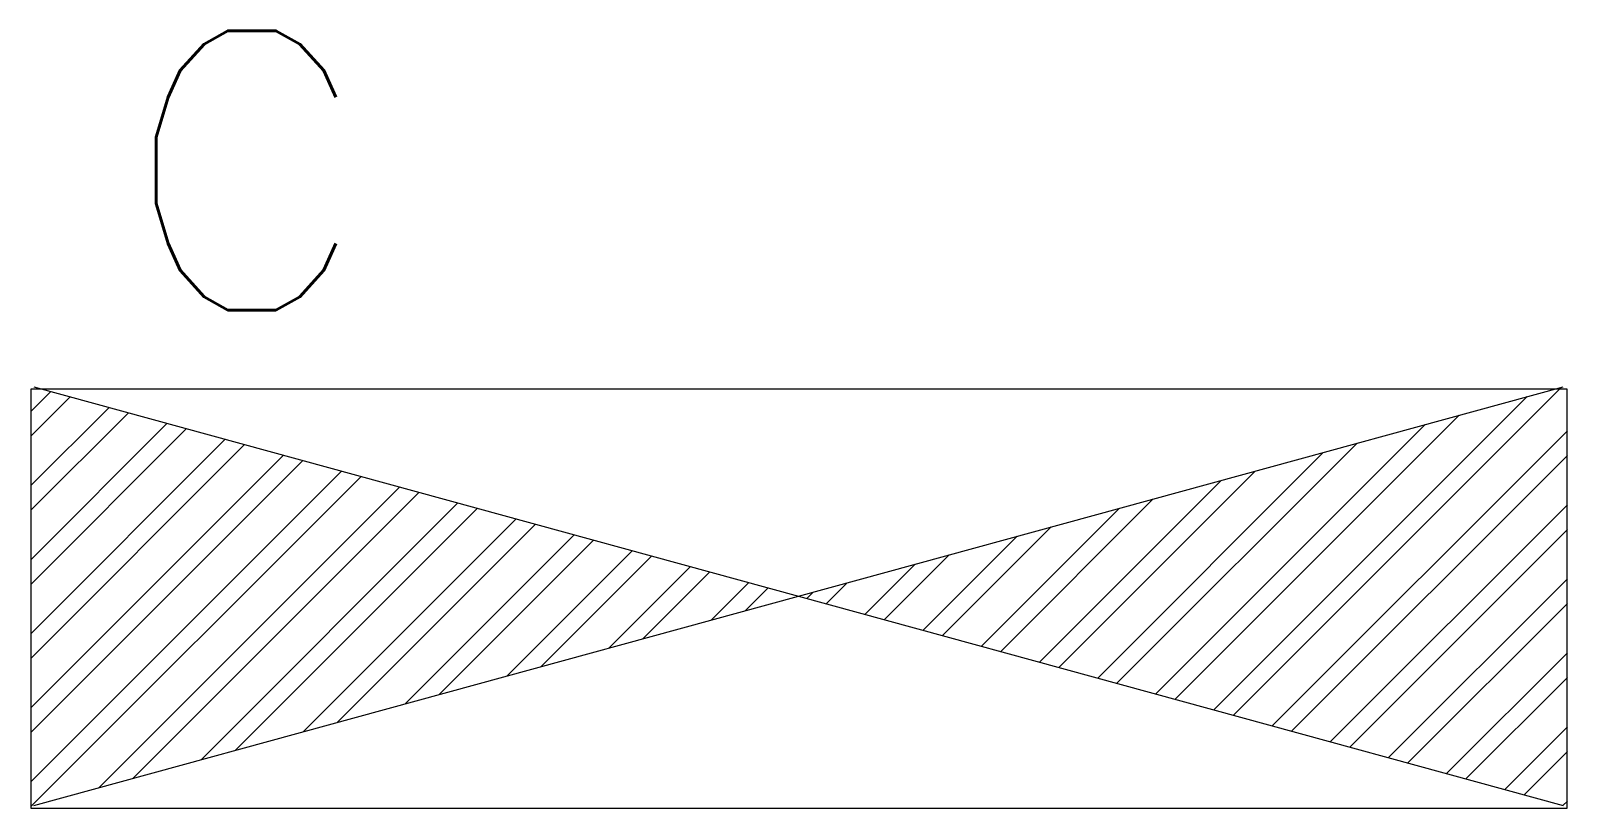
# Model space of a CAD drawing. Extents: x -0.276 to 0.274, y -0.074 to 0.205.
import ezdxf

# ---------------------------------------------------------------- set-up
doc = ezdxf.new("R2010")
doc.units = 0
doc.header["$LTSCALE"] = 250
doc.header["$MEASUREMENT"] = 0
doc.layers.get('0').update_dxf_attribs({"linetype": 'CONTINUOUS'})
doc.layers.add('QUADROS', color=3, linetype='CONTINUOUS')
doc.styles.add('ROMANS', font='ROMANS.SHX', dxfattribs={"height": 2})

# ---------------------------------------------------------------- blocks, each defined once
blk = doc.blocks.new('*X0')
at = {"color": 0, "linetype": 'Continuous'}
for p, q in [((3.083, -0.806), (5.43, 1.541)), ((-5.526, 1.368), (-5.383, 1.512)), ((-5.526, 1.191), (-5.244, 1.474)), ((2.944, -0.768), (5.187, 1.475)), ((-5.526, 0.838), (-4.966, 1.398)), ((-5.526, 0.661), (-4.827, 1.36)), ((2.667, -0.692), (4.7, 1.341)), ((-5.526, 0.307), (-4.55, 1.284)), ((-5.526, 0.13), (-4.411, 1.246)), ((2.528, -0.654), (4.457, 1.275)), ((-5.526, -0.223), (-4.134, 1.17)), ((-5.526, -0.4), (-3.995, 1.132)), ((2.25, -0.578), (3.97, 1.141)), ((-5.526, -0.753), (-3.717, 1.056)), ((-5.526, -0.93), (-3.578, 1.018)), ((2.112, -0.54), (3.726, 1.075)), ((-5.526, -1.284), (-3.301, 0.942)), ((-5.526, -1.461), (-3.162, 0.904)), ((1.834, -0.464), (3.24, 0.942)), ((-5.037, -1.325), (-2.885, 0.828)), ((-4.793, -1.258), (-2.746, 0.79)), ((1.695, -0.426), (2.996, 0.875)), ((-4.307, -1.125), (-2.468, 0.714)), ((-4.063, -1.058), (-2.329, 0.676)), ((1.279, -0.312), (2.266, 0.675)), ((1.418, -0.35), (2.509, 0.742)), ((-3.576, -0.925), (-2.052, 0.6)), ((-3.333, -0.858), (-1.913, 0.562)), ((-2.846, -0.725), (-1.636, 0.486)), ((-2.603, -0.658), (-1.497, 0.448)), ((0.863, -0.198), (1.536, 0.475)), ((1.001, -0.236), (1.779, 0.542)), ((-2.116, -0.525), (-1.219, 0.372)), ((-1.872, -0.458), (-1.08, 0.334)), ((0.585, -0.122), (1.049, 0.342)), ((-1.386, -0.325), (-0.803, 0.258)), ((0.446, -0.084), (0.805, 0.275)), ((-1.142, -0.258), (-0.664, 0.22)), ((-0.655, -0.125), (-0.386, 0.144)), ((0.169, -0.008), (0.318, 0.142)), ((-0.412, -0.058), (-0.248, 0.106)), ((0.03, 0.03), (0.075, 0.075))]:
    blk.add_line(p, q, dxfattribs=at)
blk = doc.blocks.new('*X1')
at = {"color": 0, "linetype": 'Continuous'}
for p, q in [((3.361, -0.882), (5.474, 1.231)), ((3.499, -0.92), (5.474, 1.054)), ((3.777, -0.996), (5.474, 0.701)), ((3.916, -1.034), (5.474, 0.524)), ((4.193, -1.11), (5.474, 0.17)), ((4.332, -1.148), (5.474, -0.007)), ((4.61, -1.224), (5.474, -0.36)), ((4.748, -1.262), (5.474, -0.537)), ((5.026, -1.338), (5.474, -0.89)), ((5.165, -1.376), (5.474, -1.067)), ((5.442, -1.452), (5.474, -1.421))]:
    blk.add_line(p, q, dxfattribs=at)

msp = doc.modelspace()

# ---------------------------------------------------------------- linework, layer by layer
at = {"layer": 'QUADROS', "linetype": 'Continuous'}
for p, q in [((-0.27524, -0.07263), (0.27222, 0.07726)), ((-0.27524, 0.07726), (0.27222, -0.07263)), ((0.27368, 0.07637), (-0.27632, 0.07637)), ((-0.27632, 0.07637), (-0.27632, -0.07363)), ((0.27368, -0.07363), (0.27368, 0.07637)), ((-0.27632, -0.07363), (0.27368, -0.07363))]:
    msp.add_line(p, q, dxfattribs=at)

# ---------------------------------------------------------------- block references
at = {"layer": 'QUADROS', "linetype": 'Continuous', "xscale": 0.05, "yscale": 0.05, "zscale": 0.05}
for name in ['*X0', '*X1']:
    msp.add_blockref(name, (0, 0), dxfattribs=at)

# ---------------------------------------------------------------- texts
at = {"layer": 'QUADROS', "linetype": 'Continuous', "style": 'ROMANS'}
msp.add_attdef('C', (-0.24429, 0.10475), '', height=0.1, dxfattribs=at)

doc.saveas('drawing.dxf')
